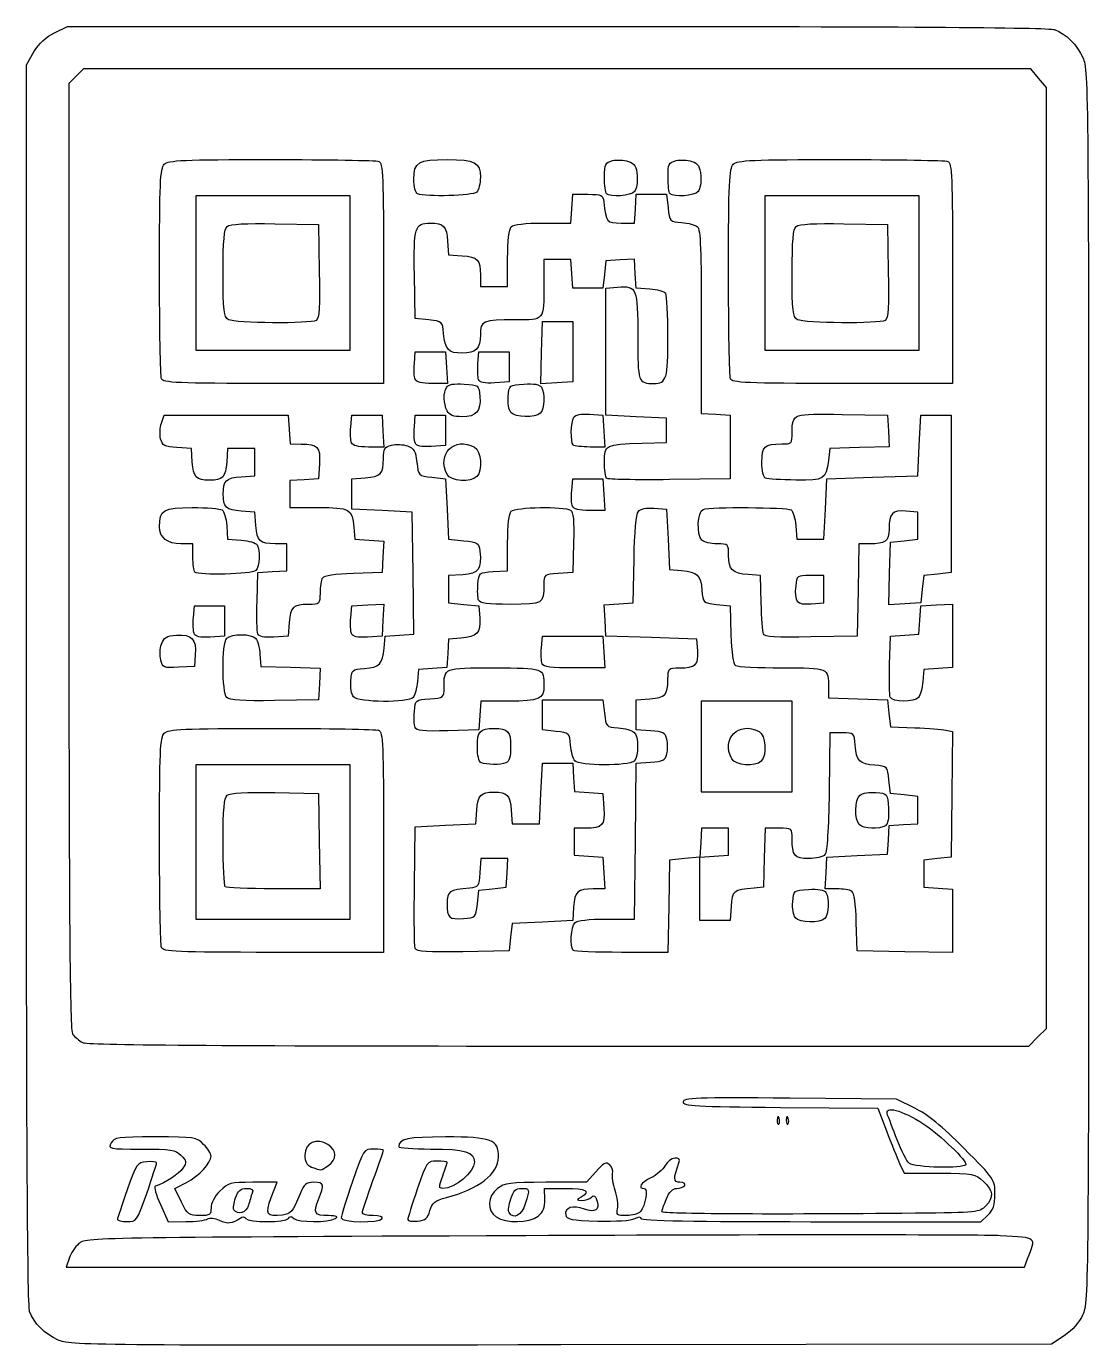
# Model space of a CAD drawing. Extents: x 15 to 1686, y 39 to 1121.
# Drawn here: x 1377 to 1640.2, y 449.3 to 776.2 of the extents above; entities that cross this region are included whole.
import ezdxf

# ---------------------------------------------------------------- set-up
doc = ezdxf.new("R2010")
doc.units = 0
doc.layers.get('0').update_dxf_attribs({"linetype": 'CONTINUOUS'})

msp = doc.modelspace()

# ---------------------------------------------------------------- linework, layer by layer
at = {"color": 7}
for points in [[(1383.9762, 774.677962), (1387.22355, 776.25), (1508.43795, 776.25)], [(1377, 613.29543), (1377, 766.74321), (1378.864425, 769.924567)], [(1627.557675, 525.69231), (1629.75, 527.884613), (1629.75, 644.509763), (1629.75, 761.134913), (1627.808325, 763.442453), (1625.86665, 765.75), (1508.524275, 765.75), (1391.181825, 765.75), (1389.340875, 763.909087), (1387.5, 762.068183), (1387.524, 644.846588)], [(1504.983675, 727.5), (1511.917575, 727.5), (1512.146175, 731.0625), (1512.374775, 734.625), (1516.124775, 734.625)], [(1520.750025, 734.750002), (1520.750025, 734.74971)], [(1524.348, 727.5), (1527.667575, 727.5), (1527.896175, 731.0625), (1528.124775, 734.625), (1531.874775, 734.625), (1535.624775, 734.625), (1535.999775, 731.25)], [(1536.500025, 734.750002), (1536.500025, 734.74971)], [(1438.6023, 727.333612), (1449.375, 727.125), (1449.58275, 715.556767)], [(1579.6023, 727.333612), (1590.375, 727.125), (1590.58275, 715.556767)], [(1481.385825, 722.987678), (1481.625, 719.625), (1484.9877, 719.385818)], [(1489.488525, 714.5625), (1489.499775, 711.75), (1492.874775, 711.75), (1496.249775, 711.75), (1496.249775, 718.725)], [(1531.4877, 711.135818), (1528.125, 711.375), (1527.894825, 714.976852), (1527.664575, 718.578697), (1524.144825, 718.351852), (1520.625, 718.125), (1520.25, 714.75), (1519.875, 711.375), (1516.125, 711.375), (1512.375, 711.375), (1512.1464, 714.9375), (1511.9178, 718.5), (1508.5839, 718.5), (1505.25, 718.5), (1505.25, 712.186342)], [(1465.5, 715.044758), (1465.5, 687.75), (1438.20525, 687.75)], [(1476.75, 703.5), (1473.375, 703.875), (1473.166425, 714.647715)], [(1606.5, 715.044765), (1606.5, 687.750008), (1579.20525, 687.750008)], [(1529.625, 672.936113), (1535.625, 673.125), (1535.625, 676.125), (1535.625, 679.125), (1528.125, 679.5), (1520.625, 679.875), (1520.625, 695.625), (1520.625, 711.375), (1523.48985, 711.610897)], [(1544.249775, 703.074263), (1544.249775, 680.332185), (1547.812275, 680.103592), (1551.374775, 679.875), (1551.374775, 672), (1551.374775, 664.125), (1536.327375, 663.922417)], [(1473.13755, 692.73363), (1473.375, 695.625), (1477.125, 695.625), (1480.875, 695.625), (1481.101725, 691.6875), (1481.328375, 687.75), (1477.515675, 687.75)], [(1488.88755, 692.733637), (1489.125, 695.625), (1492.875, 695.625), (1496.625, 695.625), (1496.625, 691.875), (1496.625, 688.125), (1493.05485, 687.896093)], [(1516.574325, 680.111145), (1519.875, 679.874992), (1520.101725, 675.937492), (1520.328375, 671.999992), (1516.664175, 671.999992)], [(1410.4728, 677.917823), (1411.16115, 679.875), (1426.518075, 679.875), (1441.875, 679.875), (1442.1036, 676.3125), (1442.3322, 672.75), (1445.1036, 672.738525)], [(1457.38755, 676.983615), (1457.625, 679.875), (1461.375, 679.875), (1465.125, 679.875), (1465.351725, 675.9375), (1465.578375, 672), (1461.765675, 672)], [(1473.13755, 676.983623), (1473.375, 679.875), (1477.125, 679.875), (1480.875, 679.875), (1480.875, 676.125), (1480.875, 672.375), (1477.30485, 672.146093)], [(1567.635825, 652.487678), (1567.875, 649.125), (1571.25, 649.125), (1574.625, 649.125), (1575, 656.625), (1575.375, 664.125), (1586.625, 664.5), (1597.875, 664.875), (1598.25, 672.375), (1598.625, 679.875), (1602.375, 679.875), (1606.125, 679.875), (1606.125, 660.375), (1606.125, 640.875), (1602.75, 640.5), (1599.375, 640.125), (1599, 636.75), (1598.625, 633.375), (1594.6608, 633.147383), (1590.696675, 632.919758), (1590.9108, 640.647383), (1591.125, 648.375), (1594.5, 648.75), (1597.875, 649.125), (1597.875, 652.5), (1597.875, 655.875), (1594.95135, 656.1144)], [(1579.18215, 680.083282), (1590.375, 679.875), (1590.60075, 675.965123), (1590.8265, 672.055237), (1583.47575, 671.840123), (1576.125, 671.625), (1575.723675, 668.625)], [(1418.114175, 668.262322), (1417.875, 671.625), (1414.31655, 671.853427)], [(1430.2623, 664.635818), (1433.625, 664.875), (1433.625, 668.25), (1433.625, 671.625), (1430.25, 671.625), (1426.875, 671.625), (1426.635825, 668.262322)], [(1449.608325, 667.802445), (1449.375, 664.125), (1445.8125, 663.896408), (1442.25, 663.667815), (1442.25, 660.333908), (1442.25, 657), (1449.2832, 657)], [(1465.631625, 622.13451), (1465.875, 625.125), (1469.452875, 625.354222), (1473.030825, 625.583445), (1472.827875, 640.729222), (1472.625, 655.875), (1465.125, 656.25), (1457.625, 656.625), (1457.625, 660.375), (1457.625, 664.125), (1460.9877, 664.364182)], [(1477.5, 664.5), (1480.875, 664.125), (1481.25, 656.625), (1481.625, 649.125), (1485.375, 648.75)], [(1512.13755, 661.23363), (1512.375, 664.125), (1516.125, 664.125), (1519.875, 664.125), (1520.101725, 660.1875), (1520.328375, 656.25), (1516.515675, 656.25)], [(1520.764875, 664.23492), (1520.7651, 664.23492)], [(1433.864175, 652.512315), (1433.625, 655.875), (1430.2623, 656.114182)], [(1532.560125, 656.849632), (1535.625, 656.625), (1536, 649.125), (1536.375, 641.625), (1539.365475, 641.381617)], [(1426.635825, 652.487678), (1426.875, 649.125), (1430.2377, 648.885818)], [(1458.131625, 652.11549), (1458.375, 649.125), (1461.975225, 648.894862), (1465.57545, 648.664733), (1465.350225, 644.769862), (1465.125, 640.875), (1458.025575, 640.657215)], [(1418.25, 644.750003), (1418.25, 648), (1415.30355, 648)], [(1434.15765, 633.80628), (1434.375, 640.875), (1437.9375, 641.103592), (1441.5, 641.332185), (1441.5, 644.666092), (1441.5, 648), (1438.6875, 648.011475)], [(1492.6875, 641.103592), (1496.25, 641.332185), (1496.25, 648.266093)], [(1512.59115, 648.31302), (1512.375, 640.875), (1508.8125, 640.646408)], [(1585.833225, 648), (1583.289075, 648), (1583.082, 636.5625), (1582.875, 625.125), (1571.421525, 624.91788)], [(1543.3644, 621.451343), (1543.125, 624.375), (1531.875, 624.75), (1520.625, 625.125), (1520.399775, 629.019862), (1520.17455, 632.914733), (1523.774775, 633.144862), (1527.375, 633.375), (1527.58395, 644.19897)], [(1485.18345, 640.353428), (1481.625, 640.125), (1481.625, 636.75), (1481.625, 633.375), (1485.375, 633), (1489.125, 632.625), (1489.349625, 629.560148)], [(1559.0757, 633.375), (1558.875, 640.125), (1555.884525, 640.368383)], [(1574.625, 636.75), (1574.625, 640.125), (1571.25, 640.125)], [(1571.430675, 633.144045), (1574.625, 633.375), (1574.625, 636.75)], [(1418.38755, 629.73363), (1418.625, 632.625), (1422.375, 632.625), (1426.125, 632.625), (1426.125, 628.875), (1426.125, 625.125), (1422.55485, 624.896093)], [(1457.38755, 629.73363), (1457.625, 632.625), (1461.603075, 632.853105), (1465.581225, 633.081203), (1465.353075, 629.103105), (1465.125, 625.125), (1461.55485, 624.896093)], [(1548, 633), (1551.375, 632.625), (1551.5928, 625.525545)], [(1590.90765, 618.056265), (1591.125, 625.125), (1594.64805, 625.35198), (1598.171025, 625.57896), (1598.39805, 629.10198), (1598.625, 632.625), (1602.5625, 632.851695), (1606.5, 633.07839), (1606.5, 625.205288), (1606.5, 617.332185), (1602.9375, 617.103592), (1599.375, 616.875), (1599.131625, 613.88451)], [(1442.114175, 628.487678), (1441.875, 625.125), (1438.30485, 624.896093)], [(1484.615475, 624.618383), (1481.625, 624.375), (1481.39805, 620.85198), (1481.171025, 617.32896), (1477.64805, 617.10198), (1474.125, 616.875), (1473.881625, 613.88451)], [(1504.63755, 622.23363), (1504.875, 625.125), (1512.375, 625.125), (1519.875, 625.125), (1520.101725, 621.1875), (1520.328375, 617.25), (1512.765675, 617.25)], [(1418.860875, 620.489843), (1418.625, 617.625), (1414.711425, 617.399138)], [(1434.881925, 620.615475), (1435.1253, 617.624985), (1442.47605, 617.409863), (1449.8268, 617.194748), (1449.60105, 613.284863), (1449.3753, 609.374985), (1438.48185, 609.168405)], [(1575.75, 612.340815), (1575.75, 609.804315), (1583.0625, 609.589657), (1590.375, 609.375), (1590.75, 606), (1591.125, 602.625), (1597.125, 602.436113)], [(1426.66935, 609.880905), (1426.66905, 609.88092)], [(1496.5161, 609), (1489.5822, 609), (1489.3536, 605.4375), (1489.125, 601.875), (1481.424075, 601.661115)], [(1508.25, 601.5), (1504.875, 601.875), (1504.875, 605.625), (1504.875, 609.375), (1512.375, 609.375), (1519.875, 609.375), (1520.25, 606)], [(1531.68345, 601.646573), (1528.125, 601.875), (1528.125, 605.625), (1528.125, 609.375), (1531.4877, 609.614182)], [(1604.82765, 601.855515), (1606.5303, 601.463812), (1606.32765, 585.919402), (1606.125, 570.375), (1602.75, 570), (1599.375, 569.625), (1599.375, 566.25), (1599.375, 562.875), (1602.9375, 562.646408), (1606.5, 562.417815), (1606.5, 554.564865), (1606.5, 546.711908), (1594.6875, 546.918457), (1582.875, 547.125), (1582.6572, 554.224455)], [(1579.125, 601.125), (1576.125, 601.125), (1575.92085, 586.556782)], [(1497.135825, 581.987678), (1497.375, 578.625), (1500.75, 578.625), (1504.125, 578.625), (1504.5, 586.125), (1504.875, 593.625), (1508.625, 593.625), (1512.375, 593.625), (1512.60195, 590.10198), (1512.828975, 586.57896), (1516.35195, 586.35198), (1519.875, 586.125), (1520.108325, 582.447563)], [(1512.897975, 594.197025), (1512.89775, 594.19701)], [(1520.762325, 555), (1527.72465, 555), (1527.924825, 574.3125), (1528.125, 593.625), (1531.68345, 593.853427)], [(1577.773275, 562.488517), (1574.921625, 562.499992), (1575.148275, 566.437492), (1575.375, 570.374992), (1582.875, 570.749992), (1590.375, 571.124992), (1590.60195, 574.648013), (1590.828975, 578.171033), (1594.35195, 578.398013), (1597.875, 578.624992), (1597.875, 581.999992), (1597.875, 585.374992), (1594.5, 585.749992), (1591.125, 586.124992), (1590.75, 589.499992)], [(1438.6023, 586.333612), (1449.375, 586.125), (1449.58155, 574.3125), (1449.7881, 562.5), (1438.269075, 562.5)], [(1473.1707, 563.272102), (1473.375, 577.875), (1480.875, 578.25), (1488.375, 578.625), (1488.614175, 581.987678)], [(1515.5625, 577.511483), (1512.75, 577.5), (1512.75, 574.166092), (1512.75, 570.832185), (1516.3125, 570.603592), (1519.875, 570.375), (1520.101725, 566.4375), (1520.328375, 562.5), (1517.476725, 562.488525)], [(1551.60345, 558.18348), (1551.375, 554.625), (1547.625, 554.625), (1543.875, 554.625), (1543.875, 562.5), (1543.875, 570.375), (1547.4375, 570.603592), (1551, 570.832185), (1551, 574.166092), (1551, 577.5), (1547.6661, 577.5), (1544.3322, 577.5), (1544.1036, 573.9375), (1543.875, 570.375), (1540.125, 570), (1536.375, 569.625), (1536.168, 558.1875), (1535.960925, 546.75), (1524.48045, 546.75)], [(1563.40215, 577.5), (1560.0543, 577.5), (1559.83965, 570.1875), (1559.625, 562.875), (1557.375, 562.669342)], [(1465.5, 574.044758), (1465.5, 546.75), (1438.20525, 546.75)], [(1488.75, 558.75), (1489.125, 562.125), (1492.5, 562.5), (1495.875, 562.875), (1496.1036, 566.4375), (1496.3322, 570), (1492.9572, 570), (1489.5822, 570), (1489.3536, 566.4375)], [(1512.614175, 557.987685), (1512.375, 554.625), (1504.875, 554.25), (1497.375, 553.875), (1497, 550.5), (1496.625, 547.125), (1485.171525, 546.91788)], [(1508.870325, 523.522807), (1625.3655, 523.500008), (1627.557825, 525.692317), (1627.557675, 525.69231)], [(1597.125, 508.146007), (1592.625, 510.375015), (1566.1875, 510.598267)], [(1563.85245, 508.322902), (1587.9549, 508.125015), (1590.128625, 502.500015)], [(1593.3891, 494.437515), (1594.4757, 492.000015), (1603.259325, 492.000015)], [(1518.114525, 492.39084), (1515.795825, 489.750015), (1505.74905, 489.750015)], [(1415.4132, 484.866818), (1413.777525, 488.233583), (1416.69285, 489.720892)], [(1437.672825, 485.978475), (1439.105925, 489.750045), (1433.12025, 489.750045)], [(1505.4756, 485.529465), (1505.3985, 488.25), (1510.57425, 488.25)], [(1410.21135, 484.27182), (1412.16705, 480.000045), (1416.521025, 480.01152)], [(1477.00305, 482.745982), (1477.003275, 482.745982)], [(1571.389125, 480.000015), (1613.528325, 480.000015), (1615.264125, 481.630747)], [(1387.580325, 470.908087), (1386.828, 468.75), (1505.573025, 468.75), (1624.31805, 468.75), (1625.1087, 470.8125)], [(1634.176275, 451.737105), (1630.9848, 449.625), (1509.4299, 449.449147)]]:
    msp.add_lwpolyline(points, dxfattribs=at)
for points in [[(1457.25, 715.125), (1457.25, 734.25), (1438.125, 734.25), (1419, 734.25), (1419, 715.125), (1419, 696), (1438.125, 696), (1457.25, 696)], [(1473.9375, 734.74671)], [(1598.25, 715.125), (1598.25, 734.25), (1579.125, 734.25), (1560, 734.25), (1560, 715.125), (1560, 696), (1579.125, 696), (1598.25, 696)], [(1427.0625, 703.560075)], [(1504.6608, 695.39739), (1504.875, 703.125008), (1508.625, 703.125008), (1512.375, 703.125008), (1512.375, 695.625008), (1512.375, 688.125008), (1508.4108, 687.89739), (1504.446675, 687.669765)], [(1568.0625, 703.560075)], [(1410.45525, 688.936342)], [(1473.3015, 688.79613)], [(1489.0674, 688.754723)], [(1551.45525, 688.93635)], [(1481.2764, 680.950688)], [(1497.043425, 680.57265)], [(1457.5515, 673.04613)], [(1473.3174, 673.004723)], [(1512.500025, 672.499995)], [(1481.2764, 665.200695)], [(1560.1875, 664.24671)], [(1512.3015, 657.29613)], [(1418.750025, 641.000003)], [(1489.0515, 634.04613)], [(1418.5674, 625.754723)], [(1434.3375, 625.702358)], [(1457.5674, 625.754723)], [(1559.622225, 625.66788)], [(1410.29115, 619.19196)], [(1504.8015, 618.29613)], [(1458.043425, 610.072658)], [(1566.75, 597.75), (1566.75, 609), (1555.5, 609), (1544.25, 609), (1544.25, 597.75), (1544.25, 586.5), (1555.5, 586.5), (1566.75, 586.5)], [(1591.0716, 609.993735)], [(1473.311625, 602.519745)], [(1457.25, 574.125), (1457.25, 593.25), (1438.125, 593.25), (1419, 593.25), (1419, 574.125), (1419, 555), (1438.125, 555), (1457.25, 555)], [(1489.6875, 593.746717)], [(1551.7764, 594.700695)], [(1583.4, 578.4)], [(1426.250025, 563.000002)], [(1488.75, 558.75)], [(1567.543425, 555.322658)], [(1410.45525, 547.936342)], [(1473.342225, 547.689982)], [(1512.500025, 547.250002)], [(1563.5124, 505.640625)], [(1565.7624, 505.640625)], [(1451.833125, 493.917525)], [(1595.8044, 494.4375)], [(1406.8125, 487.000958)], [(1428.42825, 482.913847)], [(1429.99575, 480.90288)], [(1465.125, 480.75)], [(1496.615925, 482.264663)], [(1503.81825, 481.40448)], [(1384.875, 450.662708)]]:
    msp.add_lwpolyline(points, close=True, dxfattribs=at)
for points in [[(1508.43795, 776.25), (1592.474625, 776.25), (1630.2999, 776.004645), (1631.763675, 775.450042)], [(1631.763675, 775.450042), (1634.766075, 774.312473), (1637.23065, 771.845722), (1638.8325, 768.375)], [(1378.864425, 769.924567), (1380.10755, 772.045852), (1381.810875, 773.629755), (1383.9762, 774.677962)], [(1638.8325, 768.375), (1640.1642, 765.489472), (1640.217075, 759.551033), (1640.217075, 612.75)], [(1411.17855, 742.071428), (1412.203575, 743.09643), (1415.6649, 743.25), (1437.7422, 743.25)], [(1437.7422, 743.25), (1451.70405, 743.25), (1463.66115, 743.045145), (1464.31365, 742.794758)], [(1464.31365, 742.794758), (1465.365375, 742.391175), (1465.5, 739.242142), (1465.5, 715.044758)], [(1473, 738.411112), (1473, 742.576665), (1474.148025, 743.25), (1481.25, 743.25)], [(1481.25, 743.25), (1488.132825, 743.25), (1489.5, 742.524735), (1489.5, 738.873615)], [(1520.25, 738.860707), (1520.25, 742.137855), (1520.432925, 742.51734), (1522.2303, 742.96845)], [(1522.2303, 742.96845), (1523.319525, 743.241818), (1525.0914, 743.157727), (1526.1678, 742.78158)], [(1526.1678, 742.78158), (1527.74295, 742.231178), (1528.17105, 741.541133), (1528.360875, 739.2465)], [(1536, 738.860707), (1536, 742.137855), (1536.182925, 742.51734), (1537.9803, 742.96845)], [(1537.9803, 742.96845), (1539.069525, 743.241818), (1540.8414, 743.157727), (1541.9178, 742.78158)], [(1541.9178, 742.78158), (1543.49295, 742.231178), (1543.92105, 741.541133), (1544.110875, 739.2465)], [(1552.17855, 742.071435), (1553.203575, 743.096438), (1556.6649, 743.250008), (1578.7422, 743.250008)], [(1578.7422, 743.250008), (1592.70405, 743.250008), (1604.66115, 743.045153), (1605.31365, 742.794765)], [(1605.31365, 742.794765), (1606.365375, 742.391183), (1606.5, 739.24215), (1606.5, 715.044765)], [(1410, 715.50777), (1410, 737.585123), (1410.1536, 741.046425), (1411.17855, 742.071428)], [(1528.360875, 739.2465), (1528.490625, 737.678347), (1528.196175, 735.912622), (1527.706575, 735.322657)], [(1544.110875, 739.2465), (1544.240625, 737.678347), (1543.946175, 735.912622), (1543.456575, 735.322657)], [(1551, 715.507778), (1551, 737.58513), (1551.1536, 741.046433), (1552.17855, 742.071435)], [(1473.9375, 734.74671), (1473.387675, 734.96856), (1473, 736.48398), (1473, 738.411112)], [(1489.5, 738.873615), (1489.5, 737.320628), (1489.095, 735.645), (1488.6, 735.15)], [(1520.750025, 734.74971), (1520.475, 735.024997), (1520.25, 736.87482), (1520.25, 738.860707)], [(1536.500025, 734.74971), (1536.225, 735.024997), (1536, 736.87482), (1536, 738.860707)], [(1488.6, 735.15), (1487.7114, 734.261415), (1475.9424, 733.937707), (1473.9375, 734.74671)], [(1516.124775, 734.625), (1519.568775, 734.625), (1519.891875, 734.472008), (1520.084775, 732.75)], [(1520.084775, 732.75), (1520.64765, 727.72317), (1520.82885, 727.5), (1524.348, 727.5)], [(1527.706575, 735.322657), (1526.810025, 734.242448), (1521.679875, 733.82013), (1520.750025, 734.750002)], [(1543.456575, 735.322657), (1542.560025, 734.242448), (1537.429875, 733.82013), (1536.500025, 734.750002)], [(1535.999775, 731.25), (1536.36885, 727.92834), (1536.422025, 727.871152), (1539.36525, 727.631617)], [(1425.75, 715.070438), (1425.75, 723.315975), (1425.99195, 726.017123), (1426.7898, 726.679275)], [(1426.7898, 726.679275), (1427.494875, 727.26444), (1431.297375, 727.47507), (1438.6023, 727.333612)], [(1473.166425, 714.647715), (1472.93655, 726.517417), (1473.233925, 727.507095), (1477.0293, 727.488517)], [(1477.0293, 727.488517), (1480.421775, 727.471868), (1481.118, 726.752625), (1481.385825, 722.987678)], [(1496.249775, 718.725), (1496.249775, 723.15), (1496.5788, 726.029032), (1497.149775, 726.6)], [(1497.149775, 726.6), (1497.72, 727.170202), (1500.590625, 727.5), (1504.983675, 727.5)], [(1539.36525, 727.631617), (1541.01, 727.49775), (1542.781875, 727.03455), (1543.30275, 726.60228)], [(1543.30275, 726.60228), (1544.027325, 726.00093), (1544.249775, 720.474758), (1544.249775, 703.074263)], [(1566.75, 715.070438), (1566.75, 723.315975), (1566.99195, 726.017123), (1567.7898, 726.679275)], [(1567.7898, 726.679275), (1568.494875, 727.26444), (1572.297375, 727.47507), (1579.6023, 727.333612)], [(1484.9877, 719.385818), (1488.854175, 719.1108), (1489.472625, 718.447973), (1489.488525, 714.5625)], [(1410.45525, 688.936342), (1410.204825, 689.588827), (1410, 701.545973), (1410, 715.50777)], [(1427.0625, 703.560075), (1425.90915, 704.231842), (1425.75, 705.627465), (1425.75, 715.070438)], [(1449.58275, 715.556767), (1449.739875, 706.80462), (1449.55725, 703.84059), (1448.83275, 703.380757)], [(1551.45525, 688.93635), (1551.204825, 689.588835), (1551, 701.54598), (1551, 715.507778)], [(1568.0625, 703.560075), (1566.90915, 704.231842), (1566.75, 705.627465), (1566.75, 715.070438)], [(1590.58275, 715.556767), (1590.739875, 706.80462), (1590.55725, 703.84059), (1589.83275, 703.380757)], [(1505.25, 712.186342), (1505.25, 703.240402), (1505.463525, 703.5), (1498.1061, 703.5)], [(1523.48985, 711.610897), (1528.258425, 712.003545), (1528.5, 711.413055), (1528.5, 699.363405)], [(1535.413725, 710.010818), (1535.103825, 710.498018), (1533.337125, 711.004268), (1531.4877, 711.135818)], [(1535.988525, 699.3375), (1535.981025, 704.720625), (1535.72355, 709.523618), (1535.413725, 710.010818)], [(1448.83275, 703.380757), (1447.44495, 702.500048), (1428.6162, 702.65514), (1427.0625, 703.560075)], [(1480.368375, 700.13451), (1480.128825, 703.077742), (1480.071675, 703.130925), (1476.75, 703.5)], [(1498.1061, 703.5), (1490.079525, 703.5), (1489.5, 703.252178), (1489.5, 699.819758)], [(1589.83275, 703.380757), (1588.44495, 702.500048), (1569.6162, 702.65514), (1568.0625, 703.560075)], [(1484.9418, 695.25), (1481.5986, 695.25), (1480.686675, 696.224017), (1480.368375, 700.13451)], [(1489.5, 699.819758), (1489.5, 696.329213), (1488.423525, 695.25), (1484.9418, 695.25)], [(1528.5, 699.363405), (1528.5, 687.881993), (1528.54575, 687.75), (1532.53635, 687.75)], [(1532.53635, 687.75), (1535.628225, 687.75), (1536.000675, 689.000063), (1535.988525, 699.3375)], [(1473.3015, 688.79613), (1473.0807, 689.3715), (1473.0069, 691.143375), (1473.13755, 692.73363)], [(1489.0674, 688.75473), (1488.837825, 689.352878), (1488.7569, 691.143383), (1488.88755, 692.733637)], [(1438.20525, 687.75), (1414.00785, 687.75), (1410.858825, 687.884625), (1410.45525, 688.936342)], [(1477.515675, 687.75), (1474.946175, 687.75), (1473.572025, 688.091122), (1473.3015, 688.79613)], [(1481.2764, 680.950688), (1480.3467, 682.68783), (1480.2849, 685.499588), (1481.146575, 686.85828)], [(1481.146575, 686.85828), (1481.5593, 687.50913), (1483.0134, 687.762698), (1485.447525, 687.60828)], [(1485.447525, 687.60828), (1489.12065, 687.37527), (1489.1253, 687.371625), (1489.360875, 684.51015)], [(1493.05485, 687.896093), (1490.46915, 687.730312), (1489.36965, 687.967117), (1489.0674, 688.754723)], [(1496.389125, 684.51015), (1496.6247, 687.371625), (1496.62935, 687.37527), (1500.302475, 687.60828)], [(1500.302475, 687.60828), (1502.7366, 687.762698), (1504.1907, 687.50913), (1504.603425, 686.85828)], [(1504.603425, 686.85828), (1505.53335, 685.39197), (1505.3778, 681.42777), (1504.35, 680.399993)], [(1579.20525, 687.750008), (1555.00785, 687.750008), (1551.858825, 687.884633), (1551.45525, 688.93635)], [(1489.360875, 684.51015), (1489.6653, 680.813468), (1488.504825, 679.499993), (1484.934525, 679.499993)], [(1497.043425, 680.57265), (1496.553825, 681.162615), (1496.259375, 682.93449), (1496.389125, 684.51015)], [(1484.934525, 679.499993), (1482.85305, 679.499993), (1481.837175, 679.902833), (1481.2764, 680.950688)], [(1504.35, 680.399993), (1503.10245, 679.152435), (1498.124475, 679.270073), (1497.043425, 680.57265)], [(1512.6483, 679.361145), (1513.0524, 679.998413), (1514.4414, 680.263755), (1516.574325, 680.111145)], [(1566.761475, 675.562485), (1566.780975, 680.306333), (1566.801225, 680.31369), (1579.18215, 680.083282)], [(1410.271275, 674.02125), (1410.003525, 675.087923), (1410.094275, 676.841378), (1410.4728, 677.917823)], [(1457.5515, 673.046115), (1457.3307, 673.621485), (1457.2569, 675.39336), (1457.38755, 676.983615)], [(1473.3174, 673.004715), (1473.087825, 673.602863), (1473.0069, 675.393368), (1473.13755, 676.983623)], [(1512.500025, 672.499995), (1511.792325, 673.207665), (1511.8998, 678.18081), (1512.6483, 679.361145)], [(1414.31655, 671.853427), (1411.199925, 672.05349), (1410.697575, 672.32268), (1410.271275, 674.02125)], [(1481.2764, 665.200695), (1478.594325, 670.212112), (1483.03785, 674.655645), (1488.049275, 671.973615)], [(1564.18635, 672.749985), (1566.646725, 672.749985), (1566.75045, 672.863258), (1566.761475, 675.562485)], [(1445.1036, 672.738525), (1449.23265, 672.721425), (1449.875625, 672.016867), (1449.608325, 667.802445)], [(1461.765675, 672), (1459.196175, 672), (1457.822025, 672.341122), (1457.5515, 673.04613)], [(1465.488525, 669.173212), (1465.498275, 671.567887), (1465.7856, 672.043103), (1467.4803, 672.46845)], [(1467.4803, 672.46845), (1468.569525, 672.741818), (1470.3414, 672.65751), (1471.4178, 672.281107)], [(1471.4178, 672.281107), (1473.040125, 671.713838), (1473.4392, 671.021625), (1473.75, 668.235863)], [(1477.30485, 672.146093), (1474.71915, 671.980312), (1473.61965, 672.217117), (1473.3174, 673.004723)], [(1488.049275, 671.973615), (1489.72515, 671.076735), (1490.095875, 666.145905), (1488.6, 664.65)], [(1516.664175, 671.999992), (1514.648925, 671.999992), (1512.774975, 672.224992), (1512.500025, 672.499995)], [(1520.25, 668.360707), (1520.25, 672.598305), (1520.34345, 672.643913), (1529.625, 672.936113)], [(1559.25, 668.23224), (1559.25, 672.214433), (1559.83515, 672.749985), (1564.18635, 672.749985)], [(1422.375, 663.772972), (1419.087375, 663.772972), (1418.3805, 664.517707), (1418.114175, 668.262322)], [(1426.635825, 668.262322), (1426.3695, 664.517707), (1425.662625, 663.772972), (1422.375, 663.772972)], [(1460.9877, 664.364182), (1464.851325, 664.638997), (1465.472625, 665.302852), (1465.488525, 669.173212)], [(1473.75, 668.235863), (1474.1247, 664.877648), (1474.127625, 664.874708), (1477.5, 664.5)], [(1520.7651, 664.23492), (1520.48175, 664.51821), (1520.25, 666.37482), (1520.25, 668.360707)], [(1560.1875, 664.246695), (1559.6199, 664.475738), (1559.25, 666.048188), (1559.25, 668.23224)], [(1575.723675, 668.625), (1575.08925, 663.881625), (1574.857725, 663.743677), (1567.64325, 663.809212)], [(1425.77295, 660.375), (1425.77295, 663.66264), (1426.5177, 664.36947), (1430.2623, 664.635818)], [(1488.6, 664.65), (1487.104125, 663.154095), (1482.17325, 663.524865), (1481.2764, 665.200695)], [(1536.327375, 663.922417), (1528.051275, 663.810997), (1521.04815, 663.951592), (1520.764875, 664.23492)], [(1567.64325, 663.809212), (1564.058175, 663.841762), (1560.703125, 664.038653), (1560.1875, 664.24671)], [(1512.3015, 657.29613), (1512.0807, 657.8715), (1512.0069, 659.643375), (1512.13755, 661.23363)], [(1430.2623, 656.114182), (1426.5177, 656.38053), (1425.77295, 657.08736), (1425.77295, 660.375)], [(1497.15, 656.1), (1498.177425, 657.127425), (1510.294725, 657.345195), (1511.84115, 656.36403)], [(1516.515675, 656.25), (1513.946175, 656.25), (1512.572025, 656.591122), (1512.3015, 657.29613)], [(1410, 652.227877), (1410, 656.42094), (1410.985575, 657.000997), (1418.0889, 656.988517)], [(1418.0889, 656.988517), (1421.683725, 656.982517), (1425.023625, 656.723527), (1425.510825, 656.413695)], [(1425.510825, 656.413695), (1425.998025, 656.103862), (1426.504275, 654.337155), (1426.635825, 652.487678)], [(1449.2832, 657), (1457.1903, 657), (1457.7597, 656.685682), (1458.131625, 652.11549)], [(1496.25, 648.266093), (1496.25, 652.659135), (1496.579775, 655.529798), (1497.15, 656.1)], [(1511.84115, 656.36403), (1512.548475, 655.915268), (1512.7494, 653.75826), (1512.59115, 648.31302)], [(1527.58395, 644.19897), (1527.71265, 650.867295), (1528.119675, 655.41672), (1528.644075, 656.048595)], [(1528.644075, 656.048595), (1529.177025, 656.690722), (1530.6414, 656.990265), (1532.560125, 656.849632)], [(1544.4, 648.9), (1543.030875, 650.269117), (1543.245225, 655.991753), (1544.68635, 656.544758)], [(1544.68635, 656.544758), (1546.392375, 657.19944), (1565.455275, 657.08496), (1566.510825, 656.413695)], [(1566.510825, 656.413695), (1566.998025, 656.103862), (1567.504275, 654.337155), (1567.635825, 652.487678)], [(1594.95135, 656.1144), (1591.552575, 656.392703), (1590.777975, 655.566015), (1590.761475, 651.642742)], [(1415.30355, 648), (1411.905, 648), (1410, 649.5186), (1410, 652.227877)], [(1438.6875, 648.011475), (1434.80205, 648.027375), (1434.1392, 648.645855), (1433.864175, 652.512315)], [(1590.761475, 651.642742), (1590.748725, 648.617062), (1589.9139, 648), (1585.833225, 648)], [(1430.2377, 648.885818), (1432.087125, 648.754268), (1433.853825, 648.248018), (1434.163725, 647.760818)], [(1434.163725, 647.760818), (1435.04325, 646.377803), (1434.8469, 642.3969), (1433.85, 641.4)], [(1485.375, 648.75), (1488.8424, 648.40326), (1489.143525, 648.21276), (1489.371075, 646.221878)], [(1548.15, 648), (1546.5825, 648), (1544.895, 648.405), (1544.4, 648.9)], [(1551, 645.09183), (1551, 647.959185), (1550.96025, 648), (1548.15, 648)], [(1387.524, 644.846588), (1387.54275, 553.877145), (1387.75245, 527.360858), (1388.4615, 526.445557)], [(1418.750025, 641.000003), (1418.475, 641.274998), (1418.25, 642.962498), (1418.25, 644.750003)], [(1489.371075, 646.221878), (1489.88295, 641.74245), (1489.0698, 640.602908), (1485.18345, 640.353428)], [(1555.884525, 640.368383), (1551.939075, 640.689488), (1551, 641.597595), (1551, 645.09183)], [(1433.85, 641.4), (1432.8921, 640.442085), (1419.6585, 640.091527), (1418.750025, 641.000003)], [(1488.88755, 637.98363), (1489.12395, 640.862423), (1489.140525, 640.875998), (1492.6875, 641.103592)], [(1539.365475, 641.381617), (1543.295475, 641.061765), (1544.123925, 640.258717), (1544.397225, 636.50409)], [(1450.34955, 639.532215), (1450.03245, 639.033248), (1449.767775, 637.359375), (1449.761475, 635.8125)], [(1458.025575, 640.657215), (1453.5066, 640.518585), (1450.716525, 640.10967), (1450.34955, 639.532215)], [(1489.0515, 634.04613), (1488.8307, 634.6215), (1488.7569, 636.393375), (1488.88755, 637.98363)], [(1505.25, 637.89525), (1505.25, 633.097755), (1505.0832, 633), (1496.8962, 633)], [(1508.8125, 640.646408), (1505.3139, 640.421918), (1505.25, 640.372538), (1505.25, 637.89525)], [(1567.634625, 637.6161), (1567.2474, 633.573795), (1567.833, 632.883923), (1571.430675, 633.144045)], [(1571.25, 640.125), (1567.970475, 640.125), (1567.868175, 640.053975), (1567.634625, 637.6161)], [(1449.761475, 635.8125), (1449.750225, 633.0666), (1449.6834, 632.99973), (1446.9375, 632.988517)], [(1544.397225, 636.50409), (1544.62365, 633.39342), (1544.644875, 633.372795), (1548, 633)], [(1434.3375, 625.702373), (1434.119025, 626.271713), (1434.038025, 629.918475), (1434.15765, 633.80628)], [(1446.9375, 632.988517), (1443.05205, 632.972617), (1442.3892, 632.354137), (1442.114175, 628.487678)], [(1496.8962, 633), (1491.22125, 633), (1489.357575, 633.248527), (1489.0515, 634.04613)], [(1559.622225, 625.66788), (1559.432025, 626.194298), (1559.1861, 629.6625), (1559.0757, 633.375)], [(1418.5674, 625.754723), (1418.337825, 626.35287), (1418.2569, 628.143375), (1418.38755, 629.73363)], [(1457.5674, 625.754723), (1457.337825, 626.35287), (1457.2569, 628.143375), (1457.38755, 629.73363)], [(1489.349625, 629.560148), (1489.61775, 625.901438), (1488.7077, 624.951435), (1484.615475, 624.618383)], [(1410.468675, 623.167823), (1411.032975, 624.782085), (1411.687425, 625.16436), (1414.20375, 625.349633)], [(1414.20375, 625.349633), (1417.979625, 625.627635), (1419.18075, 624.374273), (1418.860875, 620.489843)], [(1422.55485, 624.896093), (1419.96915, 624.730312), (1418.86965, 624.967117), (1418.5674, 625.754723)], [(1426.66905, 609.88092), (1425.435675, 611.11431), (1425.419775, 623.369805), (1426.6503, 624.6)], [(1426.6503, 624.6), (1427.83875, 625.788473), (1432.854375, 625.755735), (1433.85255, 624.552975)], [(1433.85255, 624.552975), (1434.28485, 624.032123), (1434.74805, 622.260248), (1434.881925, 620.615475)], [(1438.30485, 624.896093), (1435.79505, 624.735172), (1434.616725, 624.974625), (1434.3375, 625.702358)], [(1461.55485, 624.896093), (1458.96915, 624.730312), (1457.86965, 624.967117), (1457.5674, 625.754723)], [(1551.5928, 625.525545), (1551.7314, 621.00663), (1552.1403, 618.216517), (1552.7178, 617.849527)], [(1571.421525, 624.91788), (1562.663325, 624.759502), (1559.8866, 624.93603), (1559.622225, 625.66788)], [(1410.29115, 619.19196), (1410.012525, 620.302238), (1410.0924, 622.091378), (1410.468675, 623.167823)], [(1460.754075, 617.102768), (1464.508725, 617.376075), (1465.31175, 618.20451), (1465.631625, 622.13451)], [(1504.8015, 618.29613), (1504.5807, 618.8715), (1504.5069, 620.643375), (1504.63755, 622.23363)], [(1538.8125, 617.261483), (1542.818775, 617.277832), (1543.643925, 618.03738), (1543.3644, 621.451343)], [(1414.711425, 617.399138), (1411.01025, 617.18553), (1410.770325, 617.28282), (1410.29115, 619.19196)], [(1512.765675, 617.25), (1506.9885, 617.25), (1505.108175, 617.496998), (1504.8015, 618.29613)], [(1591.0716, 609.993765), (1590.861825, 610.540335), (1590.788025, 614.16846), (1590.90765, 618.056265)], [(1457.389125, 614.010157), (1457.618175, 616.791862), (1457.715825, 616.881607), (1460.754075, 617.102768)], [(1480.5, 612.35475), (1480.5, 617.350868), (1480.245, 617.25), (1492.875, 617.25)], [(1492.875, 617.25), (1505.34, 617.25), (1505.25, 617.2821), (1505.25, 612.838658)], [(1535.988525, 614.4375), (1535.999775, 617.1834), (1536.0666, 617.25027), (1538.8125, 617.261483)], [(1552.7178, 617.849527), (1553.216775, 617.53242), (1558.3983, 617.267797), (1564.23225, 617.261482)], [(1564.23225, 617.261482), (1575.916425, 617.248807), (1575.75, 617.319907), (1575.75, 612.340815)], [(1377.79995, 457.736325), (1377.24285, 459.206745), (1377, 506.427772), (1377, 613.29543)], [(1458.043425, 610.072657), (1457.553825, 610.662622), (1457.259375, 612.434498), (1457.389125, 614.010157)], [(1473.881625, 613.88451), (1473.74775, 612.239738), (1473.28455, 610.467863), (1472.85225, 609.94701)], [(1476.9375, 609.603592), (1480.4361, 609.828082), (1480.5, 609.877462), (1480.5, 612.35475)], [(1505.25, 612.838658), (1505.25, 609.52263), (1504.060875, 609), (1496.5161, 609)], [(1531.4877, 609.614182), (1535.354175, 609.8892), (1535.972625, 610.552027), (1535.988525, 614.4375)], [(1599.131625, 613.88451), (1598.99775, 612.239738), (1598.53455, 610.467863), (1598.10225, 609.94701)], [(1640.217075, 612.75), (1640.217075, 464.417047), (1640.177325, 460.036755), (1638.792375, 456.987105)], [(1438.48185, 609.168405), (1430.64435, 609.019778), (1427.330625, 609.21963), (1426.66935, 609.880905)], [(1472.85225, 609.94701), (1471.687425, 608.543453), (1459.224825, 608.649195), (1458.043425, 610.072658)], [(1473.13755, 606.48363), (1473.37395, 609.362423), (1473.390525, 609.375998), (1476.9375, 609.603592)], [(1598.10225, 609.94701), (1597.04835, 608.67711), (1591.56285, 608.713583), (1591.0716, 609.993735)], [(1473.311625, 602.519745), (1473.085275, 603.109628), (1473.0069, 604.893375), (1473.13755, 606.48363)], [(1520.25, 606), (1520.619075, 602.67834), (1520.67225, 602.621152), (1523.615475, 602.381617)], [(1411.17855, 601.071428), (1412.203575, 602.09643), (1415.6649, 602.25), (1437.7422, 602.25)], [(1437.7422, 602.25), (1451.70405, 602.25), (1463.66115, 602.045145), (1464.31365, 601.794758)], [(1464.31365, 601.794758), (1465.365375, 601.391175), (1465.5, 598.242142), (1465.5, 574.044758)], [(1481.424075, 601.661115), (1475.2944, 601.490865), (1473.639225, 601.666365), (1473.311625, 602.519745)], [(1488.75, 597.732255), (1488.75, 601.542682), (1489.395825, 602.25), (1492.875, 602.25)], [(1492.875, 602.25), (1496.350425, 602.25), (1497, 601.541377), (1497, 597.75)], [(1523.615475, 602.381617), (1525.260225, 602.24775), (1527.0321, 601.78455), (1527.552975, 601.35228)], [(1535.702325, 599.584073), (1535.306475, 601.161023), (1534.743075, 601.450163), (1531.68345, 601.646573)], [(1551.7764, 594.700695), (1549.094325, 599.712112), (1553.53785, 604.155645), (1558.549275, 601.473615)], [(1597.125, 602.436113), (1600.425, 602.332223), (1603.8912, 602.070952), (1604.82765, 601.855515)], [(1410, 574.50777), (1410, 596.585123), (1410.1536, 600.046425), (1411.17855, 601.071428)], [(1511.868375, 598.13451), (1511.628825, 601.077742), (1511.571675, 601.130925), (1508.25, 601.5)], [(1527.552975, 601.35228), (1528.75575, 600.35409), (1528.78845, 595.338472), (1527.600225, 594.15)], [(1535.702325, 595.915927), (1535.95545, 596.92467), (1535.95545, 598.57533), (1535.702325, 599.584073)], [(1558.549275, 601.473615), (1560.22515, 600.576735), (1560.595875, 595.645905), (1559.1, 594.15)], [(1582.368375, 598.134502), (1582.12845, 601.08285), (1582.0827, 601.125), (1579.125, 601.125)], [(1489.6875, 593.74671), (1489.1199, 593.975752), (1488.75, 595.548203), (1488.75, 597.732255)], [(1497, 597.75), (1497, 595.168695), (1496.666775, 594.032618), (1495.81365, 593.705242)], [(1512.89775, 594.19701), (1512.46545, 594.717863), (1512.00225, 596.489738), (1511.868375, 598.13451)], [(1531.68345, 593.853427), (1534.743075, 594.049837), (1535.306475, 594.338977), (1535.702325, 595.915927)], [(1587.245925, 593.10276), (1583.491275, 593.376067), (1582.68825, 594.204502), (1582.368375, 598.134502)], [(1495.81365, 593.705242), (1494.43485, 593.176147), (1491.044625, 593.199097), (1489.6875, 593.746717)], [(1527.600225, 594.15), (1526.342775, 592.89258), (1513.9476, 592.93221), (1512.897975, 594.197025)], [(1559.1, 594.15), (1557.604125, 592.654095), (1552.67325, 593.024865), (1551.7764, 594.700695)], [(1590.75, 589.499992), (1590.377175, 592.855118), (1590.35655, 592.876335), (1587.245925, 593.10276)], [(1425.75, 574.158165), (1425.75, 582.32892), (1425.9927, 585.01773), (1426.7898, 585.679275)], [(1426.7898, 585.679275), (1427.494875, 586.26444), (1431.297375, 586.47507), (1438.6023, 586.333612)], [(1488.614175, 581.987678), (1488.8805, 585.732293), (1489.587375, 586.477028), (1492.875, 586.477028)], [(1492.875, 586.477028), (1496.162625, 586.477028), (1496.8695, 585.732293), (1497.135825, 581.987678)], [(1575.92085, 586.556782), (1575.791925, 577.35861), (1575.4125, 571.622062), (1574.89155, 570.994282)], [(1583.4, 578.4), (1582.15245, 579.647558), (1582.27005, 584.625518), (1583.57265, 585.70656)], [(1583.57265, 585.70656), (1584.1626, 586.196183), (1585.934475, 586.490633), (1587.51015, 586.360897)], [(1587.51015, 586.360897), (1590.371625, 586.125278), (1590.3753, 586.12068), (1590.608325, 582.447563)], [(1520.108325, 582.447563), (1520.37615, 578.224755), (1519.734975, 577.528523), (1515.5625, 577.511483)], [(1590.608325, 582.447563), (1590.762675, 580.013408), (1590.509175, 578.5593), (1589.858325, 578.146545)], [(1566.75, 574.936342), (1566.75, 577.471672), (1566.71325, 577.5), (1563.40215, 577.5)], [(1589.858325, 578.146545), (1588.392, 577.21665), (1584.4278, 577.372223), (1583.4, 578.4)], [(1410.45525, 547.936342), (1410.204825, 548.588827), (1410, 560.545973), (1410, 574.50777)], [(1426.250025, 563.000002), (1425.975, 563.274997), (1425.75, 568.296173), (1425.75, 574.158165)], [(1570.863375, 570), (1567.3218, 570), (1566.75, 570.686213), (1566.75, 574.936342)], [(1574.89155, 570.994282), (1574.43765, 570.447428), (1572.62505, 570), (1570.863375, 570)], [(1489.3536, 566.4375), (1489.138425, 563.083852), (1488.993075, 562.86294), (1486.875, 562.669342)], [(1438.269075, 562.5), (1431.9336, 562.5), (1426.524975, 562.725), (1426.250025, 563.000002)], [(1473.342225, 547.689982), (1473.135525, 548.228557), (1473.05835, 555.24051), (1473.1707, 563.272102)], [(1486.875, 562.669342), (1481.669025, 562.193505), (1481.25, 561.909803), (1481.25, 558.860707)], [(1517.476725, 562.488525), (1513.549725, 562.4727), (1512.889725, 561.861802), (1512.614175, 557.987685)], [(1557.375, 562.669342), (1552.107825, 562.18791), (1551.8475, 561.98559), (1551.60345, 558.18348)], [(1570.802475, 562.358287), (1573.2366, 562.512705), (1574.6907, 562.259137), (1575.103425, 561.608287)], [(1581.5322, 561.900472), (1581.033225, 562.21758), (1579.34175, 562.482202), (1577.773275, 562.488517)], [(1567.543425, 555.322657), (1567.053825, 555.912622), (1566.759375, 557.684498), (1566.889125, 559.260157)], [(1566.889125, 559.260157), (1567.1247, 562.121633), (1567.12935, 562.125278), (1570.802475, 562.358287)], [(1575.103425, 561.608287), (1576.03335, 560.141978), (1575.8778, 556.177778), (1574.85, 555.15)], [(1582.6572, 554.224455), (1582.5186, 558.74337), (1582.1097, 561.533482), (1581.5322, 561.900472)], [(1481.25, 558.860707), (1481.25, 555.237188), (1481.645025, 554.8797), (1485.347775, 555.152213)], [(1485.347775, 555.152213), (1488.338475, 555.372315), (1488.3795, 555.41571), (1488.75, 558.75)], [(1512.500025, 547.250002), (1511.65275, 548.097217), (1511.947725, 553.147702), (1512.9, 554.1)], [(1512.9, 554.1), (1513.47075, 554.670735), (1516.34715, 555), (1520.762325, 555)], [(1574.85, 555.15), (1573.60245, 553.902443), (1568.624475, 554.02008), (1567.543425, 555.322658)], [(1438.20525, 546.75), (1414.00785, 546.75), (1410.858825, 546.884625), (1410.45525, 547.936342)], [(1485.171525, 546.91788), (1476.290175, 546.757275), (1473.6336, 546.930705), (1473.342225, 547.689982)], [(1524.48045, 546.75), (1518.1662, 546.75), (1512.774975, 546.975), (1512.500025, 547.250002)], [(1388.4615, 526.445557), (1388.964, 525.79686), (1390.05015, 524.879002), (1390.87515, 524.405865)], [(1390.87515, 524.405865), (1391.98515, 523.769265), (1422.66225, 523.539683), (1508.870325, 523.522807)], [(1566.1875, 510.598267), (1542.83145, 510.795495), (1539.75, 510.687435), (1539.75, 509.671155)], [(1539.75, 509.671155), (1539.75, 508.665307), (1542.7779, 508.495935), (1563.85245, 508.322902)], [(1590.3999, 506.4375), (1589.354925, 508.88499), (1594.02, 507.717052), (1599.375, 504.190523)], [(1609.3125, 498.189937), (1603.888575, 503.64174), (1600.299975, 506.573332), (1597.125, 508.146007)], [(1563.059175, 505.187498), (1563.026925, 504.396878), (1563.203925, 503.953905), (1563.45315, 504.203123)], [(1563.512325, 505.640625), (1563.272925, 506.238922), (1563.095175, 506.06121), (1563.059175, 505.187498)], [(1563.45315, 504.203123), (1563.702375, 504.45234), (1563.729, 505.099222), (1563.5124, 505.640625)], [(1565.309175, 505.187498), (1565.276925, 504.396878), (1565.453925, 503.953905), (1565.70315, 504.203123)], [(1565.762325, 505.640625), (1565.522925, 506.238922), (1565.345175, 506.06121), (1565.309175, 505.187498)], [(1565.70315, 504.203123), (1565.952375, 504.45234), (1565.979, 505.099222), (1565.7624, 505.640625)], [(1592.766225, 500.25), (1591.773, 502.93125), (1590.70815, 505.715625), (1590.3999, 506.4375)], [(1599.375, 504.190523), (1603.403625, 501.537458), (1610.27565, 494.89821), (1609.7961, 494.122327)], [(1408.93545, 501.000045), (1399.57035, 501.000045), (1398.741975, 500.886413), (1398, 499.500045)], [(1420.909125, 499.159133), (1419.1362, 500.932005), (1418.693625, 501.000045), (1408.93545, 501.000045)], [(1451.72625, 499.12764), (1449.014025, 500.904728), (1446, 499.518697), (1446, 496.494397)], [(1480.858125, 501), (1471.506225, 501), (1469.25, 500.53353), (1469.25, 498.6)], [(1494, 496.04838), (1494, 500.356988), (1492.293375, 501), (1480.858125, 501)], [(1590.128625, 502.500015), (1591.3242, 499.406265), (1592.791425, 495.77814), (1593.3891, 494.437515)], [(1398, 499.500045), (1397.219775, 498.042165), (1397.429625, 498.000045), (1405.4736, 498.000045)], [(1405.4736, 498.000045), (1412.847525, 498.000045), (1413.919575, 497.830492), (1415.304975, 496.44507)], [(1422.75, 496.260278), (1422.75, 496.84215), (1421.921625, 498.146633), (1420.909125, 499.159133)], [(1451.833125, 493.917525), (1454.00115, 495.436072), (1453.9554, 497.667045), (1451.72625, 499.12764)], [(1463.06175, 498), (1460.63685, 498), (1460.607975, 497.95575), (1457.802525, 489.9375)], [(1462.875, 490.17726), (1464.31875, 494.165678), (1465.5, 497.557425), (1465.5, 497.714467)], [(1465.5, 497.714467), (1465.5, 497.87151), (1464.40275, 498), (1463.06175, 498)], [(1469.25, 498.6), (1469.25, 498.27), (1472.81595, 498), (1477.174275, 498)], [(1477.174275, 498), (1485.82875, 498), (1488, 497.344028), (1488, 494.729348)], [(1595.8044, 494.4375), (1595.126625, 494.953125), (1593.75945, 497.56875), (1592.766225, 500.25)], [(1617, 486.862185), (1617, 490.426342), (1616.922, 490.54128), (1609.3125, 498.189937)], [(1406.8125, 494.86002), (1404.4683, 494.634), (1404.283575, 494.366595), (1401.98625, 487.875)], [(1409.25, 494.54481), (1409.25, 494.847435), (1408.153125, 494.989283), (1406.8125, 494.86002)], [(1406.8125, 487.000958), (1408.153125, 490.847452), (1409.25, 494.242192), (1409.25, 494.54481)], [(1415.304975, 496.44507), (1416.69255, 495.057525), (1416.746325, 494.71431), (1415.804325, 493.25757)], [(1416.69285, 489.720892), (1419.78405, 491.297888), (1422.75, 494.500005), (1422.75, 496.260278)], [(1446, 496.494397), (1446, 494.81772), (1446.45345, 494.019405), (1447.6875, 493.52337)], [(1447.6875, 493.52337), (1449.983175, 492.600622), (1449.948225, 492.5973), (1451.833125, 493.917525)], [(1478.747175, 495), (1476.26235, 495), (1476.227625, 494.950725), (1473.863175, 488.0625)], [(1481.249775, 494.719298), (1481.249775, 494.873685), (1480.123575, 495), (1478.747175, 495)], [(1480.158075, 491.344298), (1480.758525, 493.04616), (1481.249775, 494.56491), (1481.249775, 494.719298)], [(1488, 494.729348), (1488, 492.237428), (1483.2045, 488.25), (1480.207575, 488.25)], [(1481.0652, 485.969655), (1488.952425, 487.955685), (1494, 491.888715), (1494, 496.04838)], [(1521.5187, 494.130727), (1520.63475, 494.864377), (1520.00265, 494.54133), (1518.114525, 492.39084)], [(1522.2552, 491.894917), (1522.4472, 492.6291), (1522.115775, 493.635217), (1521.5187, 494.130727)], [(1535.26815, 493.908952), (1534.726275, 492.896362), (1533.15045, 491.53053), (1531.7664, 490.873762)], [(1538.702025, 494.55534), (1539.471375, 496.560172), (1536.37515, 495.97734), (1535.26815, 493.908952)], [(1538.96295, 489.750015), (1537.31745, 489.750015), (1537.260525, 490.79877), (1538.702025, 494.55534)], [(1609.7961, 494.122327), (1609.171575, 493.111853), (1597.1922, 493.381695), (1595.8044, 494.4375)], [(1415.804325, 493.25757), (1414.9119, 491.877488), (1411.445175, 489.61251), (1408.940325, 488.77305)], [(1480.207575, 488.25), (1479.194175, 488.25), (1479.188625, 488.596088), (1480.158075, 491.344298)], [(1522.9023, 487.717522), (1522.354425, 489.280905), (1522.0632, 491.160727), (1522.2552, 491.894917)], [(1531.7664, 490.873762), (1529.3208, 489.713242), (1528.388025, 488.250015), (1530.09375, 488.250015)], [(1603.259325, 492.000015), (1611.769725, 492.000015), (1612.10835, 491.937315), (1614.146475, 489.984697)], [(1401.98625, 487.875), (1400.672475, 484.1625), (1399.5756, 480.871875), (1399.54875, 480.5625)], [(1408.940325, 488.77305), (1408.56375, 488.646848), (1409.1357, 486.621292), (1410.21135, 484.27182)], [(1424.942325, 487.557735), (1423.653525, 486.268987), (1422.75, 484.568872), (1422.75, 483.432735)], [(1433.12025, 489.750045), (1427.50455, 489.750045), (1426.999125, 489.61455), (1424.942325, 487.557735)], [(1428.83235, 485.913847), (1429.452075, 487.69164), (1430.09655, 488.25), (1431.5286, 488.25)], [(1431.5286, 488.25), (1432.94205, 488.25), (1433.29635, 487.95261), (1432.952025, 487.055325)], [(1448.21175, 489.750045), (1446.263925, 489.750045), (1445.759025, 489.331568), (1444.818525, 486.937545)], [(1449.37995, 485.521283), (1450.945575, 489.268298), (1450.812525, 489.750045), (1448.21175, 489.750045)], [(1457.802525, 489.9375), (1456.251, 485.503125), (1454.98575, 481.453125), (1454.990775, 480.9375)], [(1460.25, 482.212792), (1460.25, 482.604825), (1461.43125, 486.188835), (1462.875, 490.17726)], [(1473.863175, 488.0625), (1472.55345, 484.246875), (1471.4859, 480.850492), (1471.49085, 480.51498)], [(1493.726175, 488.19558), (1491.202725, 486.210637), (1491.053625, 482.822835), (1493.416875, 481.16754)], [(1505.74905, 489.750015), (1496.720625, 489.750015), (1495.50195, 489.592455), (1493.726175, 488.19558)], [(1497.004875, 485.639662), (1497.673125, 487.664655), (1498.273725, 488.25), (1499.6832, 488.25)], [(1499.6832, 488.25), (1501.779825, 488.25), (1501.78215, 488.2407), (1500.631275, 484.399515)], [(1510.57425, 488.25), (1515.704475, 488.25), (1516.96785, 487.533847), (1514.4375, 486.060075)], [(1523.492925, 483.187515), (1523.715975, 484.11564), (1523.450175, 486.154147), (1522.9023, 487.717522)], [(1530.09375, 488.250015), (1531.10535, 488.250015), (1530.413925, 484.027477), (1529.1537, 482.508997)], [(1535.58675, 485.649105), (1536.3111, 487.382842), (1537.171575, 488.250015), (1538.1675, 488.250015)], [(1538.1675, 488.250015), (1538.9892, 488.250015), (1539.870075, 488.587515), (1540.125, 489.000015)], [(1540.125, 489.000015), (1540.379925, 489.412515), (1539.857025, 489.750015), (1538.96295, 489.750015)], [(1614.146475, 489.984697), (1616.645775, 487.590202), (1616.7855, 486.107662), (1614.72075, 483.891435)], [(1401.9375, 480.00366), (1404.33825, 480.00741), (1404.41175, 480.112725), (1406.8125, 487.000958)], [(1419.899475, 481.500045), (1417.26495, 481.500045), (1416.9249, 481.755248), (1415.4132, 484.866818)], [(1428.42825, 482.913847), (1428.202575, 483.278963), (1428.38475, 484.628963), (1428.83235, 485.913847)], [(1432.040475, 484.055325), (1431.5931, 482.272807), (1429.2768, 481.540853), (1428.42825, 482.913847)], [(1432.952025, 487.055325), (1432.699875, 486.39825), (1432.2897, 485.04825), (1432.040475, 484.055325)], [(1440.423525, 481.631618), (1436.478975, 481.163265), (1436.0817, 481.791038), (1437.672825, 485.978475)], [(1444.818525, 486.937545), (1443.054375, 482.44698), (1442.5923, 481.88913), (1440.423525, 481.631618)], [(1451.85675, 481.488563), (1448.3844, 481.502962), (1447.977675, 482.165168), (1449.37995, 485.521283)], [(1477.003275, 482.745982), (1477.5738, 484.748415), (1478.205225, 485.249505), (1481.0652, 485.969655)], [(1496.615925, 482.264662), (1496.35605, 482.685225), (1496.531025, 484.203975), (1497.004875, 485.639662)], [(1500.631275, 484.399515), (1499.77785, 481.551008), (1497.7299, 480.46218), (1496.615925, 482.264663)], [(1503.81825, 481.404465), (1505.091975, 482.43585), (1505.532225, 483.531592), (1505.4756, 485.529465)], [(1515.266775, 483.128872), (1512.496125, 484.174688), (1510.29615, 483.49029), (1510.64085, 481.689765)], [(1514.4375, 486.060075), (1513.238625, 485.36181), (1513.258125, 485.293635), (1514.6625, 485.272807)], [(1514.6625, 485.272807), (1515.508125, 485.260282), (1516.571475, 485.621475), (1517.025525, 486.075495)], [(1518.375, 485.25), (1519.121625, 482.897632), (1517.967, 482.109675), (1515.266775, 483.128872)], [(1517.025525, 486.075495), (1517.626125, 486.676162), (1517.9937, 486.451327), (1518.375, 485.25)], [(1534.5, 482.449927), (1534.5, 482.778975), (1534.989, 484.2186), (1535.58675, 485.649105)], [(1615.264125, 481.630747), (1616.611125, 482.896155), (1617, 484.068143), (1617, 486.862185)], [(1416.521025, 480.01152), (1418.9157, 480.01752), (1421.33595, 480.315045), (1421.89935, 480.671978)], [(1422.75, 483.432735), (1422.75, 481.69482), (1422.46275, 481.500045), (1419.899475, 481.500045)], [(1421.89935, 480.671978), (1422.5196, 481.064918), (1423.665975, 480.93585), (1424.805225, 480.344835)], [(1424.805225, 480.344835), (1426.64715, 479.3892), (1428.2529, 479.561835), (1429.99575, 480.90288)], [(1429.99575, 480.902843), (1430.52195, 481.30773), (1431.0588, 481.261665), (1431.3525, 480.78642)], [(1431.3525, 480.78642), (1431.996525, 479.744318), (1441.26915, 479.76972), (1441.915425, 480.81537)], [(1441.915425, 480.81537), (1442.278275, 481.402508), (1442.6475, 481.402508), (1443.234675, 480.81537)], [(1443.234675, 480.81537), (1444.243125, 479.806868), (1451.964525, 479.757713), (1453.5, 480.750045)], [(1453.5, 480.750045), (1454.338575, 481.291973), (1453.920225, 481.479998), (1451.85675, 481.488563)], [(1454.990775, 480.9375), (1455.002025, 479.783932), (1464.420225, 479.609685), (1465.125, 480.75)], [(1462.91925, 481.5), (1461.4512, 481.5), (1460.25, 481.820753), (1460.25, 482.212792)], [(1465.125, 480.75), (1465.40085, 481.19634), (1464.507825, 481.5), (1462.91925, 481.5)], [(1473.91365, 480.13998), (1475.896725, 480.33306), (1476.447975, 480.798075), (1477.00305, 482.745982)], [(1493.416875, 481.16754), (1495.77435, 479.516287), (1501.6518, 479.65017), (1503.81825, 481.40448)], [(1510.64085, 481.689765), (1510.857975, 480.55596), (1511.949525, 480.345585), (1518.571575, 480.161258)], [(1518.571575, 480.161258), (1523.026275, 480.037268), (1526.880225, 480.284527), (1527.7503, 480.75015)], [(1525.701825, 481.500015), (1523.370375, 481.500015), (1523.131275, 481.682685), (1523.492925, 483.187515)], [(1529.1537, 482.508997), (1528.693125, 481.954057), (1527.1398, 481.500015), (1525.701825, 481.500015)], [(1527.7503, 480.75015), (1528.76715, 481.294373), (1529.25, 481.302825), (1529.25, 480.7764)], [(1529.25, 480.7764), (1529.25, 480.250432), (1542.841575, 480.000015), (1571.389125, 480.000015)], [(1597.28325, 482.089432), (1561.6704, 481.729957), (1534.5, 481.885965), (1534.5, 482.449927)], [(1614.72075, 483.891435), (1613.250525, 482.313315), (1612.578075, 482.24382), (1597.28325, 482.089432)], [(1399.54875, 480.5625), (1399.52175, 480.253125), (1400.596875, 480.00165), (1401.9375, 480.00366)], [(1471.49085, 480.51498), (1471.49835, 480.179467), (1472.586, 480.010717), (1473.91365, 480.13998)], [(1389.978825, 474.560775), (1389.073425, 473.738745), (1387.9941, 472.095037), (1387.580325, 470.908087)], [(1500.75, 476.527343), (1393.145475, 476.061952), (1391.60205, 476.034555), (1389.978825, 474.560775)], [(1618.32645, 476.509267), (1613.678175, 476.778795), (1560.76875, 476.786933), (1500.75, 476.527343)], [(1625.1087, 470.8125), (1627.2309, 476.348003), (1627.68495, 475.966627), (1618.32645, 476.509267)], [(1384.875, 450.662708), (1381.402425, 452.271), (1378.93665, 454.73625), (1377.79995, 457.736325)], [(1638.792375, 456.987105), (1637.89605, 455.01285), (1636.18425, 453.06597), (1634.176275, 451.737105)], [(1509.4299, 449.449147), (1392.475275, 449.279948), (1387.76145, 449.325878), (1384.875, 450.662708)]]:
    msp.add_open_spline(points, degree=3, dxfattribs=at)

doc.saveas('drawing.dxf')
